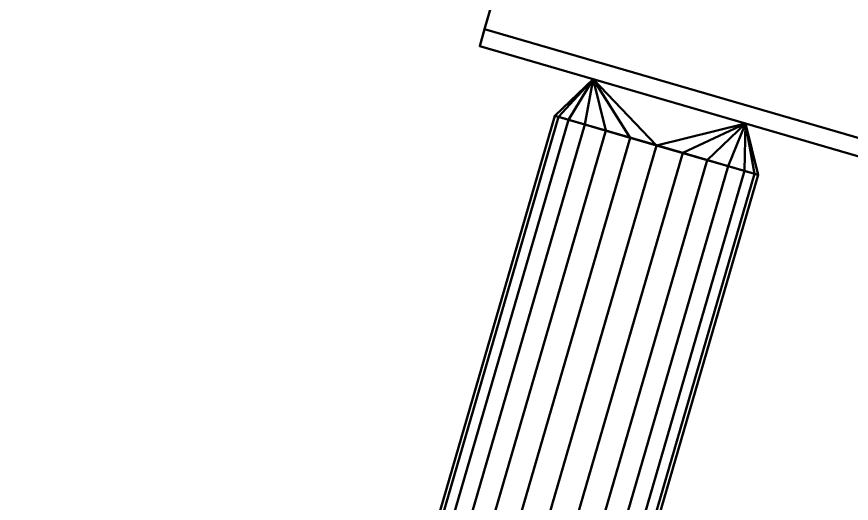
# Model space of a CAD drawing. Header units: inches. Extents: x -1654 to 1344, y -1538 to 36.
# Drawn here: x 923.54 to 970.9, y -978.35 to -950.75 of the extents above; entities that cross this region are included whole.
import ezdxf

# ---------------------------------------------------------------- set-up
doc = ezdxf.new("R2010")
doc.units = ezdxf.units.IN
doc.header["$MEASUREMENT"] = 0
doc.linetypes.add('Center', pattern=[1.25, 0.25, -0.1875, 0.625, -0.1875])
for name, color, linetype, lineweight in [('M-EQPT', 2, 'Continuous', 50), ('M-HVAC-DUCT', 1, 'Center', 30), ('M-HVAC-DUCT-SA', 1, 'Continuous', 50)]:
    doc.layers.add(name, color=color, linetype=linetype, lineweight=lineweight)

# ---------------------------------------------------------------- blocks, each defined once
blk = doc.blocks.new('Heat Pump - Horizontal - Water Source - Back Discharge - Heat Pump 2 Ton Horizontal-895252-_3D_')
at = {"layer": 'M-EQPT'}
mesh = blk.add_polyface(dxfattribs=at)
corners = [(-22.551, -11.199, -4.5), (-22.551, -11.199, 4.5), (-22.551, 11.199, 4.5), (-22.551, 11.199, -4.5)]
mesh.append_faces([[corners[k] for k in face] for face in [(3, 0, 1, 2)]])
mesh = blk.add_polyface(dxfattribs=at)
corners = [(-22.551, 11.199, 4.5), (-22.551, -11.199, 4.5), (-21.551, -11.199, 4.5), (-21.551, 11.199, 4.5)]
mesh.append_faces([[corners[k] for k in face] for face in [(0, 1, 2, 3)]])
mesh = blk.add_polyface(dxfattribs=at)
corners = [(-22.551, 11.199, -4.5), (-22.551, 11.199, 4.5), (-21.551, 11.199, 4.5), (-21.551, 11.199, -4.5)]
mesh.append_faces([[corners[k] for k in face] for face in [(0, 1, 2, 3)]])
mesh = blk.add_polyface(dxfattribs=at)
corners = [(-22.551, -11.199, -4.5), (-22.551, 11.199, -4.5), (-21.551, 11.199, -4.5), (-21.551, -11.199, -4.5)]
mesh.append_faces([[corners[k] for k in face] for face in [(0, 1, 2, 3)]])
mesh = blk.add_polyface(dxfattribs=at)
corners = [(-21.551, -11.199, -4.5), (-21.551, 11.199, -4.5), (-21.551, 11.199, 4.5), (-21.551, -11.199, 4.5)]
mesh.append_faces([[corners[k] for k in face] for face in [(2, 3, 0, 1)]])
mesh = blk.add_polyface(dxfattribs=at)
corners = [(21.551, -11.199, 8.65), (21.551, 11.199, 8.65), (-21.551, 11.199, 8.65), (-21.551, -11.199, 8.65)]
mesh.append_faces([[corners[k] for k in face] for face in [(2, 3, 0, 1)]])
mesh = blk.add_polyface(dxfattribs=at)
corners = [(21.551, -11.199, -8.65), (-21.551, -11.199, -8.65), (-21.551, 11.199, -8.65), (21.551, 11.199, -8.65)]
mesh.append_faces([[corners[k] for k in face] for face in [(2, 3, 0, 1)]])
mesh = blk.add_polyface(dxfattribs=at)
corners = [(-21.551, 11.199, 8.65), (21.551, 11.199, 8.65), (21.551, 11.199, -8.65), (-21.551, 11.199, -8.65)]
mesh.append_faces([[corners[k] for k in face] for face in [(0, 1, 2, 3)]])
mesh = blk.add_polyface(dxfattribs=at)
corners = [(-21.551, -11.199, 8.65), (-21.551, 11.199, 8.65), (-21.551, 11.199, -8.65), (-21.551, -11.199, -8.65)]
mesh.append_faces([[corners[k] for k in face] for face in [(0, 1, 2, 3)]])
blk = doc.blocks.new('Rectangular to Round Transition - Angle - 60 Degree-917082-_3D_')
at = {"layer": 'M-HVAC-DUCT', "color": 8, "linetype": 'Continuous', "lineweight": 50}
mesh = blk.add_polyface(dxfattribs=at)
corners = [(2.598, 6), (2.598, 5.796, -1.553), (2.598, 5.196, -3), (2.598, 4.243, -4.243), (2.598, 3, -5.196), (2.598, 1.553, -5.796), (2.598, 0, -6), (0, 4.5, -4.5), (0, 4.5, -4.5), (0, 4.5, -4.5), (0, 4.5, -4.5), (0, 4.5, -4.5), (0, 4.5, -4.5), (0, 4.5, -4.5), (0, 4.5, -4.5), (0, 4.5, -4.5), (0, 4.5, -4.5)]
mesh.append_faces([[corners[k] for k in face] for face in [(6, 8, 5), (9, 4, 5), (11, 3, 4), (3, 12, 2), (14, 1, 2), (15, 0, 1)]], dxfattribs={"color": 8})
mesh = blk.add_polyface(dxfattribs=at)
corners = [(0, 4.5, -4.5), (0, 4.5, 4.5), (2.598, 6)]
mesh.append_faces([[corners[k] for k in face] for face in [(0, 1, 2)]], dxfattribs={"color": 8})
mesh = blk.add_polyface(dxfattribs=at)
corners = [(2.598, 0, 6), (2.598, 1.553, 5.796), (2.598, 3, 5.196), (2.598, 4.243, 4.243), (2.598, 5.196, 3), (2.598, 5.796, 1.553), (2.598, 6), (0, 4.5, 4.5), (0, 4.5, 4.5), (0, 4.5, 4.5), (0, 4.5, 4.5), (0, 4.5, 4.5), (0, 4.5, 4.5), (0, 4.5, 4.5), (0, 4.5, 4.5), (0, 4.5, 4.5), (0, 4.5, 4.5)]
mesh.append_faces([[corners[k] for k in face] for face in [(6, 8, 5), (9, 4, 5), (11, 3, 4), (3, 12, 2), (14, 1, 2), (15, 0, 1)]], dxfattribs={"color": 8})
mesh = blk.add_polyface(dxfattribs=at)
corners = [(2.598, 0, 6), (2.598, -1.553, 5.796), (2.598, -3, 5.196), (2.598, -4.243, 4.243), (2.598, -5.196, 3), (2.598, -5.796, 1.553), (2.598, -6), (2.598, -5.796, -1.553), (2.598, -5.196, -3), (2.598, -4.243, -4.243), (2.598, -3, -5.196), (2.598, -1.553, -5.796), (2.598, 0, -6), (2.598, 1.553, -5.796), (2.598, 3, -5.196), (2.598, 4.243, -4.243), (2.598, 5.196, -3), (2.598, 5.796, -1.553), (2.598, 6), (2.598, 5.796, 1.553), (2.598, 5.196, 3), (2.598, 4.243, 4.243), (2.598, 3, 5.196), (2.598, 1.553, 5.796)]
mesh.append_faces([[corners[k] for k in face] for face in [(7, 4, 5, 6)]], dxfattribs={"vtx0": -1, "color": 8})
mesh.append_faces([[corners[k] for k in face] for face in [(16, 21, 15)]], dxfattribs={"vtx0": -1, "vtx1": -1, "color": 8})
mesh.append_faces([[corners[k] for k in face] for face in [(15, 21, 22, 14), (1, 10, 11)]], dxfattribs={"vtx0": -1, "vtx2": -1, "color": 8})
mesh.append_faces([[corners[k] for k in face] for face in [(22, 12, 13, 14)]], dxfattribs={"vtx0": -1, "vtx3": -1, "color": 8})
mesh.append_faces([[corners[k] for k in face] for face in [(19, 20, 17, 18)]], dxfattribs={"vtx1": -1, "color": 8})
mesh.append_faces([[corners[k] for k in face] for face in [(2, 3, 10, 1), (23, 0, 12, 22), (9, 10, 3), (7, 8, 4)]], dxfattribs={"vtx1": -1, "vtx2": -1, "color": 8})
mesh.append_faces([[corners[k] for k in face] for face in [(0, 1, 11, 12), (3, 4, 8, 9), (20, 21, 16, 17)]], dxfattribs={"vtx1": -1, "vtx3": -1, "color": 8})
mesh = blk.add_polyface(dxfattribs=at)
corners = [(0, -4.5, 4.5), (0, 4.5, 4.5), (0, 4.5, -4.5), (0, -4.5, -4.5)]
mesh.append_faces([[corners[k] for k in face] for face in [(0, 1, 2, 3)]], dxfattribs={"color": 8})
mesh = blk.add_polyface(dxfattribs=at)
corners = [(0, -4.5, -4.5), (0, 4.5, -4.5), (2.598, 0, -6)]
mesh.append_faces([[corners[k] for k in face] for face in [(0, 1, 2)]], dxfattribs={"color": 8})
mesh = blk.add_polyface(dxfattribs=at)
corners = [(0, 4.5, 4.5), (0, -4.5, 4.5), (2.598, 0, 6)]
mesh.append_faces([[corners[k] for k in face] for face in [(0, 1, 2)]], dxfattribs={"color": 8})
mesh = blk.add_polyface(dxfattribs=at)
corners = [(2.598, -6), (2.598, -5.796, 1.553), (2.598, -5.196, 3), (2.598, -4.243, 4.243), (2.598, -3, 5.196), (2.598, -1.553, 5.796), (2.598, 0, 6), (0, -4.5, 4.5), (0, -4.5, 4.5), (0, -4.5, 4.5), (0, -4.5, 4.5), (0, -4.5, 4.5), (0, -4.5, 4.5), (0, -4.5, 4.5), (0, -4.5, 4.5), (0, -4.5, 4.5), (0, -4.5, 4.5)]
mesh.append_faces([[corners[k] for k in face] for face in [(6, 8, 5), (9, 4, 5), (11, 3, 4), (3, 12, 2), (14, 1, 2), (15, 0, 1)]], dxfattribs={"color": 8})
mesh = blk.add_polyface(dxfattribs=at)
corners = [(2.598, 0, -6), (2.598, -1.553, -5.796), (2.598, -3, -5.196), (2.598, -4.243, -4.243), (2.598, -5.196, -3), (2.598, -5.796, -1.553), (2.598, -6), (0, -4.5, -4.5), (0, -4.5, -4.5), (0, -4.5, -4.5), (0, -4.5, -4.5), (0, -4.5, -4.5), (0, -4.5, -4.5), (0, -4.5, -4.5), (0, -4.5, -4.5), (0, -4.5, -4.5), (0, -4.5, -4.5)]
mesh.append_faces([[corners[k] for k in face] for face in [(6, 8, 5), (9, 4, 5), (11, 3, 4), (3, 12, 2), (14, 1, 2), (15, 0, 1)]], dxfattribs={"color": 8})
mesh = blk.add_polyface(dxfattribs=at)
corners = [(0, -4.5, 4.5), (0, -4.5, -4.5), (2.598, -6)]
mesh.append_faces([[corners[k] for k in face] for face in [(0, 1, 2)]], dxfattribs={"color": 8})

msp = doc.modelspace()

# ---------------------------------------------------------------- linework, layer by layer
at = {"layer": 'M-HVAC-DUCT', "color": 5}
msp.add_line((959.846, -958.05, 1332), (929.306, -1063.103, 1332), dxfattribs=at)
msp.add_line((959.846, -958.05, 1332), (929.306, -1063.103, 1332), dxfattribs=at)

# ---------------------------------------------------------------- block references
at = {"layer": 'M-EQPT', "rotation": 73.79013128408342}
msp.add_blockref('Heat Pump - Horizontal - Water Source - Back Discharge - Heat Pump 2 Ton Horizontal-895252-_3D_', (966.867, -933.901, 1332), dxfattribs=at)
at = {"layer": 'M-HVAC-DUCT-SA', "color": 8, "rotation": 253.7901312840834}
msp.add_blockref('Rectangular to Round Transition - Angle - 60 Degree-917082-_3D_', (960.572, -955.555, 1332), dxfattribs=at)

# ---------------------------------------------------------------- meshes
at = {"layer": 'M-HVAC-DUCT-SA', "color": 8}
mesh = msp.add_polyface(dxfattribs=at)
corners = [(959.846, -958.05, 1338), (958.355, -957.616, 1337.796), (956.966, -957.212, 1337.196), (955.773, -956.866, 1336.243), (954.857, -956.599, 1335), (954.281, -956.432, 1333.553), (954.085, -956.375, 1332), (923.545, -1061.428, 1332), (923.741, -1061.485, 1333.553), (924.317, -1061.652, 1335), (925.232, -1061.918, 1336.243), (926.425, -1062.265, 1337.196), (927.815, -1062.669, 1337.796), (929.306, -1063.103, 1338)]
mesh.append_faces([[corners[k] for k in face] for face in [(8, 9, 4, 5), (3, 4, 9, 10), (11, 12, 1, 2), (2, 3, 10, 11)]], dxfattribs={"vtx1": -1, "vtx3": -1, "color": 8})
mesh.append_faces([[corners[k] for k in face] for face in [(6, 7, 8, 5)]], dxfattribs={"vtx2": -1, "color": 8})
mesh.append_faces([[corners[k] for k in face] for face in [(12, 13, 0, 1)]], dxfattribs={"vtx3": -1, "color": 8})
mesh = msp.add_polyface(dxfattribs=at)
corners = [(954.085, -956.375, 1332), (954.281, -956.432, 1330.447), (954.857, -956.599, 1329), (955.773, -956.866, 1327.757), (956.966, -957.212, 1326.804), (958.355, -957.616, 1326.204), (959.846, -958.05, 1326), (929.306, -1063.103, 1326), (927.815, -1062.669, 1326.204), (926.425, -1062.265, 1326.804), (925.232, -1061.918, 1327.757), (924.317, -1061.652, 1329), (923.741, -1061.485, 1330.447), (923.545, -1061.428, 1332)]
mesh.append_faces([[corners[k] for k in face] for face in [(7, 8, 5, 6)]], dxfattribs={"vtx1": -1, "color": 8})
mesh.append_faces([[corners[k] for k in face] for face in [(8, 9, 4, 5), (3, 4, 9, 10), (11, 12, 1, 2), (2, 3, 10, 11)]], dxfattribs={"vtx1": -1, "vtx3": -1, "color": 8})
mesh.append_faces([[corners[k] for k in face] for face in [(12, 13, 0, 1)]], dxfattribs={"vtx3": -1, "color": 8})
mesh = msp.add_polyface(dxfattribs=at)
corners = [(954.085, -956.375, 1332), (954.281, -956.432, 1333.553), (954.857, -956.599, 1335), (955.773, -956.866, 1336.243), (956.966, -957.212, 1337.196), (958.355, -957.616, 1337.796), (959.846, -958.05, 1338), (961.338, -958.483, 1337.796), (962.727, -958.887, 1337.196), (963.92, -959.234, 1336.243), (964.836, -959.5, 1335), (965.412, -959.668, 1333.553), (965.608, -959.725, 1332), (965.412, -959.668, 1330.447), (964.836, -959.5, 1329), (963.92, -959.234, 1327.757), (962.727, -958.887, 1326.804), (961.338, -958.483, 1326.204), (959.846, -958.05, 1326), (958.355, -957.616, 1326.204), (956.966, -957.212, 1326.804), (955.773, -956.866, 1327.757), (954.857, -956.599, 1329), (954.281, -956.432, 1330.447)]
mesh.append_faces([[corners[k] for k in face] for face in [(13, 7, 11, 12), (19, 1, 17, 18)]], dxfattribs={"vtx0": -1, "vtx1": -1, "color": 8})
mesh.append_faces([[corners[k] for k in face] for face in [(1, 13, 17)]], dxfattribs={"vtx0": -1, "vtx1": -1, "vtx2": -1, "color": 8})
mesh.append_faces([[corners[k] for k in face] for face in [(5, 7, 13, 1)]], dxfattribs={"vtx0": -1, "vtx1": -1, "vtx2": -1, "vtx3": -1, "color": 8})
mesh.append_faces([[corners[k] for k in face] for face in [(2, 3, 1), (10, 11, 9), (20, 21, 19), (16, 17, 15)]], dxfattribs={"vtx1": -1, "color": 8})
mesh.append_faces([[corners[k] for k in face] for face in [(5, 6, 7)]], dxfattribs={"vtx2": -1, "color": 8})
mesh.append_faces([[corners[k] for k in face] for face in [(3, 4, 5, 1), (7, 8, 9, 11), (23, 0, 1, 19), (21, 22, 23, 19), (13, 14, 15, 17)]], dxfattribs={"vtx2": -1, "vtx3": -1, "color": 8})
mesh = msp.add_polyface(dxfattribs=at)
corners = [(965.608, -959.725, 1332), (965.412, -959.668, 1333.553), (964.836, -959.5, 1335), (963.92, -959.234, 1336.243), (962.727, -958.887, 1337.196), (961.338, -958.483, 1337.796), (959.846, -958.05, 1338), (929.306, -1063.103, 1338), (930.797, -1063.536, 1337.796), (932.187, -1063.94, 1337.196), (933.38, -1064.287, 1336.243), (934.296, -1064.553, 1335), (934.871, -1064.721, 1333.553), (935.068, -1064.778, 1332)]
mesh.append_faces([[corners[k] for k in face] for face in [(7, 8, 5, 6)]], dxfattribs={"vtx1": -1, "color": 8})
mesh.append_faces([[corners[k] for k in face] for face in [(8, 9, 4, 5), (3, 4, 9, 10), (11, 12, 1, 2), (2, 3, 10, 11)]], dxfattribs={"vtx1": -1, "vtx3": -1, "color": 8})
mesh.append_faces([[corners[k] for k in face] for face in [(12, 13, 0, 1)]], dxfattribs={"vtx3": -1, "color": 8})
mesh = msp.add_polyface(dxfattribs=at)
corners = [(959.846, -958.05, 1326), (961.338, -958.483, 1326.204), (962.727, -958.887, 1326.804), (963.92, -959.234, 1327.757), (964.836, -959.5, 1329), (965.412, -959.668, 1330.447), (965.608, -959.725, 1332), (935.068, -1064.778, 1332), (934.871, -1064.721, 1330.447), (934.296, -1064.553, 1329), (933.38, -1064.287, 1327.757), (932.187, -1063.94, 1326.804), (930.797, -1063.536, 1326.204), (929.306, -1063.103, 1326)]
mesh.append_faces([[corners[k] for k in face] for face in [(7, 8, 5, 6)]], dxfattribs={"vtx1": -1, "color": 8})
mesh.append_faces([[corners[k] for k in face] for face in [(8, 9, 4, 5), (3, 4, 9, 10), (11, 12, 1, 2), (2, 3, 10, 11)]], dxfattribs={"vtx1": -1, "vtx3": -1, "color": 8})
mesh.append_faces([[corners[k] for k in face] for face in [(12, 13, 0, 1)]], dxfattribs={"vtx3": -1, "color": 8})

doc.saveas('drawing.dxf')
